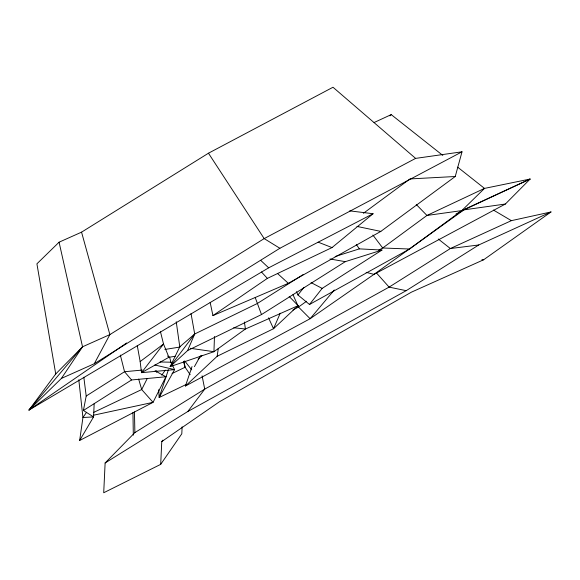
<?xml version="1.0" encoding="UTF-8"?>
<svg xmlns="http://www.w3.org/2000/svg" width="580" height="580" viewBox="0 0 580 580"><rect width="100%" height="100%" fill="white"/><g stroke="black" fill="none" stroke-linecap="round" stroke-linejoin="round"><path stroke-width="0.87" d="M214.484 336.473L213.933 351.697L170.136 366.647L179.778 346.796L194.706 334L257.295 303.514L303.094 274.601M94.17 403.782L93.569 416.911L79.656 440.495L153.055 402.339L165.938 376.761L155.063 370.852M160.689 464.363L161.769 441.576L219.399 401.795L411.423 292.161L483.662 259.76L551 211.954L511.379 220.654L450.363 248.537L389.108 287.114L204.725 389.129L134.879 432.6L105.125 462.956L103.711 492.753L160.689 464.363L181.801 433.789L182.135 426.793M79.656 440.495L82.94 417.506L78.808 379.806M192.016 366.582L185.455 386.019L217.145 356.287L218.305 348.442M86.55 412.308L82.94 417.506L93.569 416.911L83.411 410.48L86.195 396.031L83.839 377.254M210.17 302.463L212.932 315.607L288.325 283.315L380.828 231.398L455.249 176.508L462.013 151.808L415.613 158.391L264.183 238.605L109.866 334.595L82.527 346.804L55.731 373.962L29 410.053L268.671 267.829L373.078 213.73L349.74 210.866M168.396 369.772L159.145 397.51L186.064 384.533M194.706 334L170.136 366.647L187.615 350.552L194.706 334L191.03 313.577M280.234 313.2L273.521 328.729L217.145 356.287M147.219 378.566L141.694 389.542L93.547 412.46M126.65 342.954L29 410.053L61.407 378.414L94.286 363.732L109.866 334.595L81.555 232.152L208.466 153.207L333 87.246L415.613 158.391M194.416 366.654L200.499 355.75M61.407 378.414L82.527 346.804L59.08 242.194L81.555 232.152M161.748 375.18L165.315 370.134M105.125 462.956L187.84 411.474L204.725 389.129L202.087 375.825M161.769 441.576L162.871 440.155M185.455 386.019L310.133 318.71L373.991 274.362L505.376 204.03L530.149 179.031L484.51 188.399L461.774 210.612L409.545 249.023L309.495 304.486L297.953 294.981L303.855 287.484M309.495 304.486L322.154 288.398L381.974 250.06L359.361 248.871L335.189 256.512M334.312 289.971L310.133 318.71L298.497 307.03L292.98 294.633M29 410.053L82.527 346.804M389.97 115.877L391.217 114.615L442.808 155.418M59.08 242.194L36.917 263.82L55.731 373.962M198.113 359.136L202.043 355.446M289.188 296.445L298.12 305.653L273.521 328.729L268.547 317.847M212.932 315.607L267.365 278.385L332.014 247.58L373.078 213.73M169.57 356.954L170.919 362.203L174.602 369.619L141.52 372.664L140.15 361.558L163.524 344.027L160.479 331.782M363.399 213.295L409.988 178.93L455.249 176.508M306.581 301.259L298.497 307.03L292.936 310.032M86.195 396.031L124.555 371.715L142.238 370.069M83.411 410.48L131.551 379.965L165.938 376.761M187.615 350.552L261.493 314.563L345.296 261.66L381.974 250.06M187.84 411.474L406.196 290.667L478.739 244.977L551 211.954M94.286 363.732L279.886 248.276L462.013 151.808M378.754 250.19L382.713 247.993L426.96 215.456L484.51 188.399L457.649 167.156M455.923 214.085L463.906 209.873L530.149 179.031L461.774 210.612L426.96 215.456L416.223 204.45M172.05 373.534L185.107 367.242L183.932 361.231M374.1 122.525L391.217 114.615M298.12 305.653L245.405 329.019L213.933 351.697L190.291 348.305M93.46 415.236L153.055 402.339L141.694 389.542L138.656 379.102M164.879 349.457L180.025 347.029M175.131 356.279L168.91 357.28L141.52 372.664L163.524 344.027L168.91 357.28L167.642 356.069M505.376 204.03L463.906 209.873L373.991 274.362L366.132 272.346M478.739 244.977L450.363 248.537L438.277 239.018M481.893 259.746L483.662 259.76M160.058 361.978L170.919 362.203M409.545 249.023L382.713 247.993L372.889 235.052M233.733 327.758L245.405 329.019L244.419 322.001M329.984 258.992L345.296 261.66M406.196 290.667L389.108 287.114L376.471 272.992M356.954 226.417L380.828 231.398M154.795 364.987L174.602 369.619L159.145 397.51L158.71 389.731M318.137 242.164L332.014 247.58M311.061 282.59L322.154 288.398M493.464 210.069L511.379 220.654M279.886 248.276L264.183 238.605L208.466 153.207M277.784 273.731L288.325 283.315M260.775 260.42L268.671 267.829M261.457 271.969L267.365 278.385M131.551 379.965L124.555 371.715L120.335 355.083M184.672 360.898L191.704 369.859M356.272 244.405L359.361 248.871M190.167 374.665L185.107 367.242L183.621 362.05M296.452 291.689L297.953 294.981M261.493 314.563L255.222 297.54M156.085 370.489L156.469 372.259M137.264 345.549L140.15 361.558M176.233 321.748L179.778 346.796M134.466 411.894L134.879 432.6M132.951 412.525L133.32 435.145"/></g></svg>
